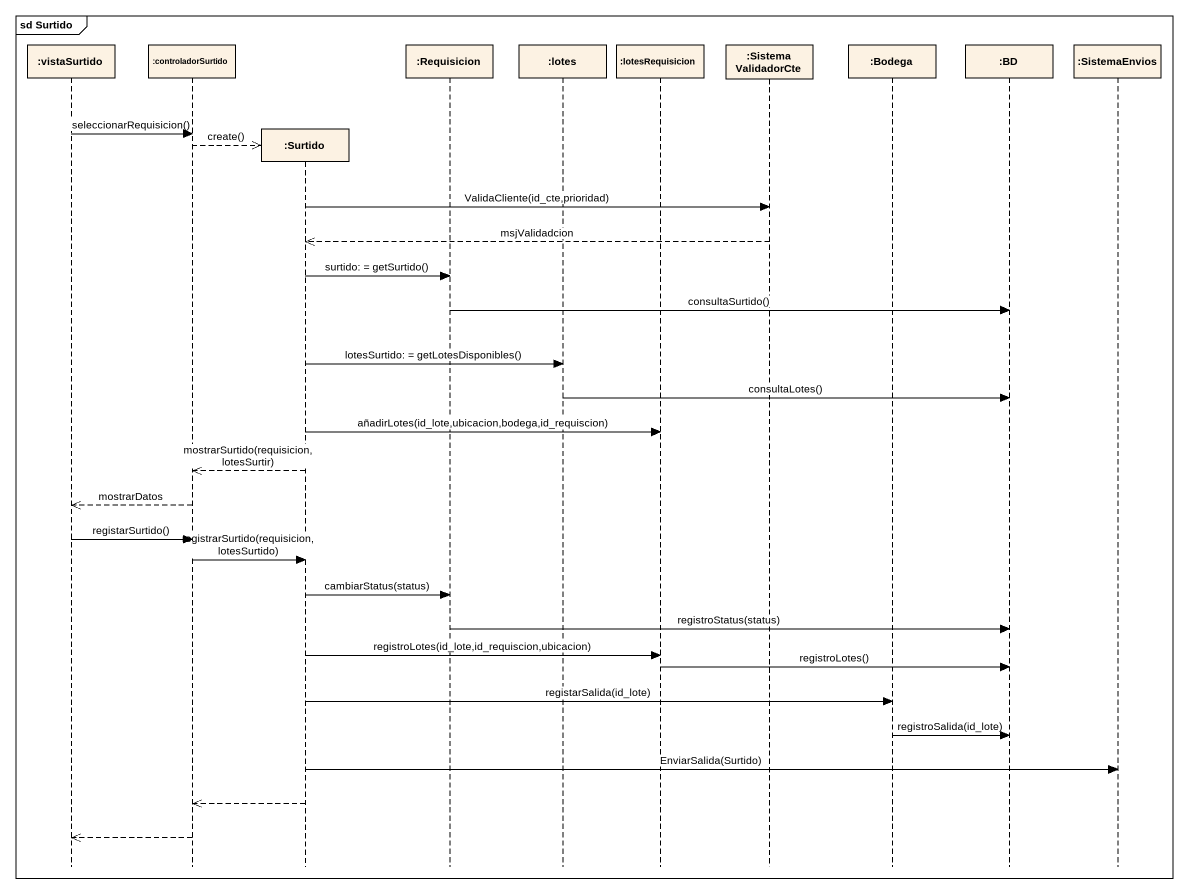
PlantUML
@startuml
mainframe sd Surtido
hide footbox
participant ":vistaSurtido" as vistaSurtido
participant ":controladorSurtido" as controladorSurtido
participant ":Surtido" as Surtido
participant ":Requisicion" as Requisicion
participant ":lotes" as lotes
participant ":lotesRequisicion" as lotesRequisicion
participant ":SistemaValidadorCte" as SistemaValidadorCte
participant ":Bodega" as Bodega
participant ":BD" as BD
participant ":SistemaEnvios" as SistemaEnvios

vistaSurtido -> controladorSurtido : seleccionarRequisicion()
controladorSurtido -->> Surtido ** : create()
Surtido -> SistemaValidadorCte : ValidaCliente(id_cte,prioridad)
SistemaValidadorCte -->> Surtido : msjValidadcion
Surtido -> Requisicion : surtido: = getSurtido()
Requisicion -> BD : consultaSurtido()
Surtido -> lotes : lotesSurtido: = getLotesDisponibles()
lotes -> BD : consultaLotes()
Surtido -> lotesRequisicion : añadirLotes(id_lote,ubicacion,bodega,id_requiscion)
Surtido -->> controladorSurtido : mostrarSurtido(requisicion,lotesSurtir)
controladorSurtido -->> vistaSurtido : mostrarDatos
vistaSurtido -> controladorSurtido : registarSurtido()
controladorSurtido -> Surtido : registrarSurtido(requisicion,lotesSurtido)
Surtido -> Requisicion : cambiarStatus(status)
Requisicion -> BD : registroStatus(status)
Surtido -> lotesRequisicion : registroLotes(id_lote,id_requiscion,ubicacion)
lotesRequisicion -> BD : registroLotes()
Surtido -> Bodega : registarSalida(id_lote)
Bodega -> BD : registroSalida(id_lote)
Surtido -> SistemaEnvios : EnviarSalida(Surtido)
Surtido -->> controladorSurtido
controladorSurtido -->> vistaSurtido
@enduml
